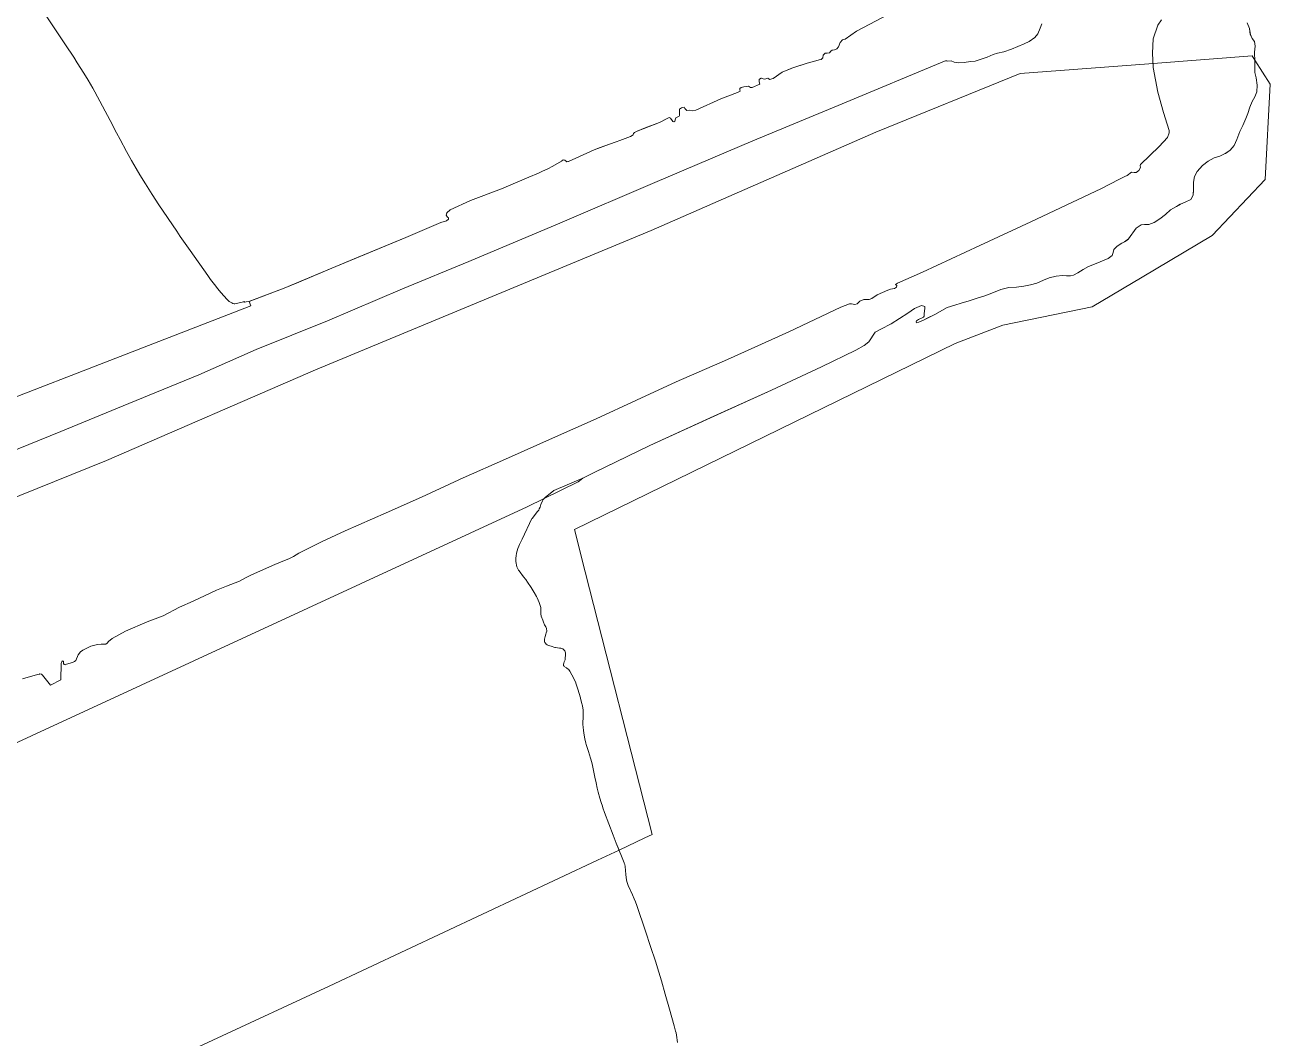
# Model space of a CAD drawing. Header units: metres. Extents: x 3 to 1027712, y 40 to 4430649.
# Drawn here: x 1024152.6 to 1024420.8, y 4423539.7 to 4423757.8 of the extents above; entities that cross this region are included whole.
import ezdxf

# ---------------------------------------------------------------- set-up
doc = ezdxf.new("R2010")
doc.units = ezdxf.units.M
doc.header["$MEASUREMENT"] = 0
for name, color, linetype, lineweight, true_color in [('Humedales_Ramsar_5_km', 7, 'Continuous', 9, 0xd0fac0), ('RN_LIC_5_km', 7, 'Continuous', 9, 0xe5f2bf), ('RN_ZEPA_5_km', 7, 'Continuous', 9, 0xc2d3f2)]:
    doc.layers.add(name, color=color, linetype=linetype, lineweight=lineweight, true_color=true_color)

msp = doc.modelspace()

# ---------------------------------------------------------------- linework, layer by layer
at = {"layer": 'Humedales_Ramsar_5_km'}
for points in [[(1024152.08, 4423617.03), (1024155.29, 4423617.97), (1024155.72, 4423618.07), (1024155.79, 4423618.1), (1024156.19, 4423618.04), (1024156.43, 4423617.81), (1024158.13, 4423615.64), (1024160.38, 4423616.78), (1024160.41, 4423620.35), (1024160.64, 4423620.88), (1024160.71, 4423620.86), (1024160.91, 4423620.83), (1024160.95, 4423620.32), (1024161.08, 4423620.09), (1024161.26, 4423620.06), (1024161.6, 4423620.16), (1024162.85, 4423620.52), (1024163.32, 4423620.73), (1024163.56, 4423620.98), (1024164.09, 4423622.17), (1024164.6, 4423622.87), (1024165.09, 4423623.17), (1024166.8, 4423624.04), (1024168.24, 4423624.44), (1024169.01, 4423624.53), (1024169.5, 4423624.49), (1024170.02, 4423624.53), (1024170.34, 4423624.69), (1024170.6, 4423625.07), (1024171.43, 4423625.69), (1024174.25, 4423627.33), (1024178.97, 4423629.31), (1024182.39, 4423630.6), (1024185.92, 4423632.45), (1024188.83, 4423633.75), (1024193.88, 4423636.09), (1024196.06, 4423637), (1024198.84, 4423638.08), (1024200.1, 4423638.76), (1024201.24, 4423639.33), (1024205.95, 4423641.47), (1024207.82, 4423642.24), (1024208.74, 4423642.6), (1024209.58, 4423642.95), (1024210.46, 4423643.38), (1024211.64, 4423644.08), (1024216.5, 4423646.52), (1024221.61, 4423648.9), (1024230.44, 4423652.78), (1024238.04, 4423656.17), (1024242.08, 4423658.05), (1024246.04, 4423659.89), (1024246.37, 4423660.04), (1024256.79, 4423664.59), (1024265.61, 4423668.57), (1024275.66, 4423673.02), (1024284.36, 4423677.07), (1024292.92, 4423680.96), (1024303.97, 4423685.8), (1024317.16, 4423691.75), (1024328.37, 4423697.04), (1024330.24, 4423697.76), (1024330.68, 4423697.78), (1024331.39, 4423697.61), (1024331.84, 4423697.76), (1024332.47, 4423698.36), (1024333.33, 4423698.68), (1024333.93, 4423698.69), (1024334.49, 4423698.75), (1024335.02, 4423698.92), (1024336.18, 4423699.7), (1024338.49, 4423700.76), (1024339.06, 4423700.92), (1024339.89, 4423701.09), (1024340.31, 4423701.38), (1024340.4, 4423701.72), (1024340.12, 4423701.98), (1024340.53, 4423702.24), (1024345.97, 4423704.6), (1024358.3, 4423710.33), (1024369.25, 4423715.45), (1024384.47, 4423722.6), (1024388.22, 4423724.54), (1024389.49, 4423725.18), (1024390.04, 4423725.42), (1024390.98, 4423726.1), (1024391.51, 4423726.03), (1024391.93, 4423726.06), (1024392.53, 4423726.5), (1024392.91, 4423727.11), (1024392.81, 4423727.56), (1024392.92, 4423727.79), (1024396.93, 4423731.63), (1024398.7, 4423733.57), (1024399.08, 4423734.6), (1024399.08, 4423735.08), (1024398.66, 4423736.46), (1024397.86, 4423738.96), (1024396.65, 4423743.33), (1024395.64, 4423748.69), (1024395.6, 4423749.56), (1024416.95, 4423751.18), (1024417.53, 4423750.26), (1024417.55, 4423749.94), (1024417.51, 4423748.9), (1024417.52, 4423747.62), (1024417.8, 4423746.44), (1024418.01, 4423744.87), (1024417.97, 4423743.4), (1024417.52, 4423742.34), (1024416.92, 4423741.32), (1024416.47, 4423740.1), (1024415.98, 4423738.79), (1024415.6, 4423737.68), (1024414.93, 4423736.16), (1024414.31, 4423734.86), (1024413.64, 4423733.19), (1024413.08, 4423731.9), (1024412.72, 4423731.47), (1024412.18, 4423730.85), (1024411.24, 4423730.19), (1024411.15, 4423730.13), (1024409.97, 4423729.58), (1024408.74, 4423729.24), (1024407.48, 4423728.54), (1024406.24, 4423727.54), (1024405.11, 4423726.31), (1024404.53, 4423725.23), (1024404.28, 4423723.97), (1024404.31, 4423722.54), (1024404.29, 4423722.22), (1024404.21, 4423721.17), (1024403.74, 4423720.24), (1024402.54, 4423719.68), (1024401.52, 4423719.27), (1024401.47, 4423719.23), (1024400.62, 4423718.72), (1024399.35, 4423718.01), (1024398.25, 4423717.02), (1024397.08, 4423716.07), (1024395.81, 4423715.27), (1024394.71, 4423714.84), (1024393.74, 4423714.84), (1024393.06, 4423714.78), (1024391.98, 4423714.08), (1024390.33, 4423711.75), (1024390.23, 4423711.67), (1024389.47, 4423711.1), (1024388.86, 4423710.82), (1024387.84, 4423710.22), (1024387.17, 4423709.51), (1024386.99, 4423708.86), (1024386.77, 4423708.18), (1024385.96, 4423707.52), (1024383.37, 4423706.5), (1024381.72, 4423705.82), (1024380.57, 4423705.17), (1024379.43, 4423704.43), (1024378.48, 4423703.94), (1024377.83, 4423703.78), (1024376.98, 4423703.8), (1024376.93, 4423703.81), (1024376.09, 4423703.87), (1024374.73, 4423703.73), (1024373.25, 4423703.37), (1024372.01, 4423702.86), (1024370.57, 4423702.2), (1024369.24, 4423701.9), (1024367.75, 4423701.62), (1024366.17, 4423701.38), (1024364.53, 4423701.27), (1024362.85, 4423700.86), (1024361.26, 4423700.23), (1024359.39, 4423699.53), (1024357.71, 4423699.01), (1024355.99, 4423698.43), (1024354.26, 4423697.9), (1024352.94, 4423697.51), (1024351.26, 4423696.96), (1024348.61, 4423695.51), (1024346.98, 4423694.67), (1024346.31, 4423694.32), (1024345.17, 4423693.82), (1024344.63, 4423693.69), (1024344.56, 4423693.88), (1024344.65, 4423694.04), (1024344.68, 4423694.1), (1024345.1, 4423694.38), (1024346.14, 4423694.94), (1024346.31, 4423695.14), (1024346.33, 4423695.62), (1024346.46, 4423696.85), (1024346.41, 4423697.24), (1024345.76, 4423697.43), (1024344.19, 4423696.78), (1024342.81, 4423695.78), (1024339.22, 4423693.45), (1024336.99, 4423692.32), (1024335.76, 4423691.7), (1024334.38, 4423689.58), (1024333.41, 4423688.81), (1024331.61, 4423687.83), (1024324.16, 4423684.24), (1024313.43, 4423679.22), (1024301.04, 4423673.6), (1024287.21, 4423667.31), (1024275.22, 4423661.43), (1024272.75, 4423660.26), (1024266.51, 4423657.57), (1024264.67, 4423656.07), (1024264.64, 4423656.05), (1024264.44, 4423655.84), (1024264.27, 4423655.62), (1024264.12, 4423655.37), (1024263.77, 4423654.55), (1024263.56, 4423653.99), (1024263.41, 4423653.63), (1024263.27, 4423653.37), (1024263.05, 4423653.04), (1024261.86, 4423651.58), (1024261.83, 4423651.53), (1024259.69, 4423647.12), (1024259.12, 4423645.93), (1024258.99, 4423645.63), (1024258.8, 4423645.13), (1024258.64, 4423644.62), (1024258.51, 4423644.1), (1024258.41, 4423643.49), (1024258.34, 4423642.98), (1024258.32, 4423642.67), (1024258.34, 4423642.29), (1024258.39, 4423641.91), (1024258.48, 4423641.53), (1024258.6, 4423641.16), (1024258.73, 4423640.87), (1024258.96, 4423640.45), (1024259.07, 4423640.28), (1024260.02, 4423639.01), (1024260.47, 4423638.43), (1024260.89, 4423637.83), (1024261.63, 4423636.67), (1024262.27, 4423635.64), (1024262.78, 4423634.75), (1024262.92, 4423634.48), (1024263.18, 4423633.94), (1024263.37, 4423633.46), (1024263.59, 4423632.83), (1024263.71, 4423632.4), (1024263.75, 4423632.21), (1024263.76, 4423631.6), (1024263.74, 4423631.16), (1024263.75, 4423630.94), (1024263.81, 4423630.62), (1024263.83, 4423630.54), (1024264.14, 4423629.66), (1024264.3, 4423629.22), (1024264.55, 4423628.68), (1024264.79, 4423628.21), (1024264.93, 4423627.88), (1024264.99, 4423627.68), (1024265.02, 4423627.5), (1024265.01, 4423627.31), (1024264.92, 4423626.97), (1024264.8, 4423626.63), (1024264.67, 4423626.14), (1024264.56, 4423625.59), (1024264.52, 4423625.34), (1024264.52, 4423625.15), (1024264.55, 4423624.97), (1024264.6, 4423624.84), (1024264.71, 4423624.68), (1024264.9, 4423624.5), (1024265.12, 4423624.34), (1024265.36, 4423624.22), (1024265.93, 4423624.03), (1024266.77, 4423623.8), (1024266.88, 4423623.77), (1024267.34, 4423623.7), (1024267.76, 4423623.66), (1024268.05, 4423623.61), (1024268.28, 4423623.54), (1024268.45, 4423623.46), (1024268.67, 4423623.31), (1024268.78, 4423623.2), (1024268.9, 4423623.04), (1024268.98, 4423622.86), (1024269.04, 4423622.62), (1024269.06, 4423622.35), (1024268.97, 4423621.24), (1024268.96, 4423621.14), (1024268.78, 4423620.66), (1024268.67, 4423620.41), (1024268.6, 4423620.2), (1024268.59, 4423620.08), (1024268.62, 4423619.92), (1024268.68, 4423619.8), (1024268.77, 4423619.69), (1024269.23, 4423619.37), (1024269.5, 4423619.2), (1024269.66, 4423619.08), (1024269.82, 4423618.89), (1024269.97, 4423618.65), (1024270.44, 4423617.87), (1024270.73, 4423617.37), (1024270.95, 4423616.92), (1024271.17, 4423616.39), (1024271.35, 4423615.85), (1024271.7, 4423614.79), (1024272.26, 4423612.94), (1024272.27, 4423612.9), (1024272.52, 4423611.96), (1024272.69, 4423611.22), (1024272.79, 4423610.68), (1024272.83, 4423610.34), (1024272.86, 4423610), (1024272.83, 4423608.54), (1024272.79, 4423607.75), (1024272.79, 4423607.18), (1024272.83, 4423606.62), (1024272.93, 4423605.89), (1024273.08, 4423604.92), (1024273.22, 4423604.14), (1024273.44, 4423603.17), (1024273.51, 4423602.91), (1024273.98, 4423601.36), (1024274.44, 4423599.95), (1024274.71, 4423599.04), (1024274.88, 4423598.39), (1024275.4, 4423595.87), (1024275.63, 4423594.67), (1024275.9, 4423593.48), (1024276.12, 4423592.6), (1024276.47, 4423591.31), (1024276.74, 4423590.38), (1024277, 4423589.6), (1024277.12, 4423589.22), (1024277.48, 4423588.23), (1024279.32, 4423583.39), (1024279.99, 4423581.65), (1024280.59, 4423580.16), (1024275.93, 4423577.97), (1024218.12, 4423550.85), (1024168, 4423527.61)], [(1024114.11, 4423641.47), (1024170.16, 4423664.02), (1024215.23, 4423683.55), (1024248.61, 4423697.4), (1024287.52, 4423713.54), (1024335.87, 4423734.76), (1024366.97, 4423747.39), (1024390.92, 4423749.21), (1024395.6, 4423749.56), (1024395.64, 4423748.69), (1024396.65, 4423743.33), (1024397.86, 4423738.96), (1024398.66, 4423736.46), (1024399.08, 4423735.08), (1024399.08, 4423734.6), (1024398.7, 4423733.57), (1024396.93, 4423731.63), (1024392.92, 4423727.79), (1024392.81, 4423727.56), (1024392.91, 4423727.11), (1024392.53, 4423726.5), (1024391.93, 4423726.06), (1024391.51, 4423726.03), (1024390.98, 4423726.1), (1024390.04, 4423725.42), (1024389.49, 4423725.18), (1024388.22, 4423724.54), (1024384.47, 4423722.6), (1024369.25, 4423715.45), (1024358.3, 4423710.33), (1024345.97, 4423704.6), (1024340.53, 4423702.24), (1024340.12, 4423701.98), (1024340.4, 4423701.72), (1024340.31, 4423701.38), (1024339.89, 4423701.09), (1024339.06, 4423700.92), (1024338.49, 4423700.76), (1024336.18, 4423699.7), (1024335.02, 4423698.92), (1024334.49, 4423698.75), (1024333.93, 4423698.69), (1024333.33, 4423698.68), (1024332.47, 4423698.36), (1024331.84, 4423697.76), (1024331.39, 4423697.61), (1024330.68, 4423697.78), (1024330.24, 4423697.76), (1024328.37, 4423697.04), (1024317.16, 4423691.75), (1024303.97, 4423685.8), (1024292.92, 4423680.96), (1024284.36, 4423677.07), (1024275.66, 4423673.02), (1024265.61, 4423668.57), (1024256.79, 4423664.59), (1024246.37, 4423660.04), (1024246.04, 4423659.89), (1024242.08, 4423658.05), (1024238.04, 4423656.17), (1024230.44, 4423652.78), (1024221.61, 4423648.9), (1024216.5, 4423646.52), (1024211.64, 4423644.08), (1024210.46, 4423643.38), (1024209.58, 4423642.95), (1024208.74, 4423642.6), (1024207.82, 4423642.24), (1024205.95, 4423641.47), (1024201.24, 4423639.33), (1024200.1, 4423638.76), (1024198.84, 4423638.08), (1024196.06, 4423637), (1024193.88, 4423636.09), (1024188.83, 4423633.75), (1024185.92, 4423632.45), (1024182.39, 4423630.6), (1024178.97, 4423629.31), (1024174.25, 4423627.33), (1024171.43, 4423625.69), (1024170.6, 4423625.07), (1024170.34, 4423624.69), (1024170.02, 4423624.53), (1024169.5, 4423624.49), (1024169.01, 4423624.53), (1024168.24, 4423624.44), (1024166.8, 4423624.04), (1024165.09, 4423623.17), (1024164.6, 4423622.87), (1024164.09, 4423622.17), (1024163.56, 4423620.98), (1024163.32, 4423620.73), (1024162.85, 4423620.52), (1024161.6, 4423620.16), (1024161.26, 4423620.06), (1024161.08, 4423620.09), (1024160.95, 4423620.32), (1024160.91, 4423620.83), (1024160.71, 4423620.86), (1024160.64, 4423620.88), (1024160.41, 4423620.35), (1024160.38, 4423616.78), (1024158.13, 4423615.64), (1024156.43, 4423617.81), (1024156.19, 4423618.04), (1024155.79, 4423618.1), (1024155.72, 4423618.07), (1024155.29, 4423617.97), (1024152.08, 4423617.03)]]:
    msp.add_lwpolyline(points, dxfattribs=at)
msp.add_lwpolyline([(1024419.78, 4423724.57), (1024408.35, 4423712.49), (1024393.25, 4423703.53), (1024382.48, 4423697.14), (1024363.27, 4423693.22), (1024352.96, 4423689.22), (1024270.97, 4423649.22), (1024273.3, 4423640.04), (1024287.68, 4423583.48), (1024286.15, 4423582.77), (1024280.59, 4423580.16), (1024279.99, 4423581.65), (1024279.32, 4423583.39), (1024277.48, 4423588.23), (1024277.12, 4423589.22), (1024277, 4423589.6), (1024276.74, 4423590.38), (1024276.47, 4423591.31), (1024276.12, 4423592.6), (1024275.9, 4423593.48), (1024275.63, 4423594.67), (1024275.4, 4423595.87), (1024274.88, 4423598.39), (1024274.71, 4423599.04), (1024274.44, 4423599.95), (1024273.98, 4423601.36), (1024273.51, 4423602.91), (1024273.44, 4423603.17), (1024273.22, 4423604.14), (1024273.08, 4423604.92), (1024272.93, 4423605.89), (1024272.83, 4423606.62), (1024272.79, 4423607.18), (1024272.79, 4423607.75), (1024272.83, 4423608.54), (1024272.86, 4423610), (1024272.83, 4423610.34), (1024272.79, 4423610.68), (1024272.69, 4423611.22), (1024272.52, 4423611.96), (1024272.27, 4423612.9), (1024272.26, 4423612.94), (1024271.7, 4423614.79), (1024271.35, 4423615.85), (1024271.17, 4423616.39), (1024270.95, 4423616.92), (1024270.73, 4423617.37), (1024270.44, 4423617.87), (1024269.97, 4423618.65), (1024269.82, 4423618.89), (1024269.66, 4423619.08), (1024269.5, 4423619.2), (1024269.23, 4423619.37), (1024268.77, 4423619.69), (1024268.68, 4423619.8), (1024268.62, 4423619.92), (1024268.59, 4423620.08), (1024268.6, 4423620.2), (1024268.67, 4423620.41), (1024268.78, 4423620.66), (1024268.96, 4423621.14), (1024268.97, 4423621.24), (1024269.06, 4423622.35), (1024269.04, 4423622.62), (1024268.98, 4423622.86), (1024268.9, 4423623.04), (1024268.78, 4423623.2), (1024268.67, 4423623.31), (1024268.45, 4423623.46), (1024268.28, 4423623.54), (1024268.05, 4423623.61), (1024267.76, 4423623.66), (1024267.34, 4423623.7), (1024266.88, 4423623.77), (1024266.77, 4423623.8), (1024265.93, 4423624.03), (1024265.36, 4423624.22), (1024265.12, 4423624.34), (1024264.9, 4423624.5), (1024264.71, 4423624.68), (1024264.6, 4423624.84), (1024264.55, 4423624.97), (1024264.52, 4423625.15), (1024264.52, 4423625.34), (1024264.56, 4423625.59), (1024264.67, 4423626.14), (1024264.8, 4423626.63), (1024264.92, 4423626.97), (1024265.01, 4423627.31), (1024265.02, 4423627.5), (1024264.99, 4423627.68), (1024264.93, 4423627.88), (1024264.79, 4423628.21), (1024264.55, 4423628.68), (1024264.3, 4423629.22), (1024264.14, 4423629.66), (1024263.83, 4423630.54), (1024263.81, 4423630.62), (1024263.75, 4423630.94), (1024263.74, 4423631.16), (1024263.76, 4423631.6), (1024263.75, 4423632.21), (1024263.71, 4423632.4), (1024263.59, 4423632.83), (1024263.37, 4423633.46), (1024263.18, 4423633.94), (1024262.92, 4423634.48), (1024262.78, 4423634.75), (1024262.27, 4423635.64), (1024261.63, 4423636.67), (1024260.89, 4423637.83), (1024260.47, 4423638.43), (1024260.02, 4423639.01), (1024259.07, 4423640.28), (1024258.96, 4423640.45), (1024258.73, 4423640.87), (1024258.6, 4423641.16), (1024258.48, 4423641.53), (1024258.39, 4423641.91), (1024258.34, 4423642.29), (1024258.32, 4423642.67), (1024258.34, 4423642.98), (1024258.41, 4423643.49), (1024258.51, 4423644.1), (1024258.64, 4423644.62), (1024258.8, 4423645.13), (1024258.99, 4423645.63), (1024259.12, 4423645.93), (1024259.69, 4423647.12), (1024261.83, 4423651.53), (1024261.86, 4423651.58), (1024263.05, 4423653.04), (1024263.27, 4423653.37), (1024263.41, 4423653.63), (1024263.56, 4423653.99), (1024263.77, 4423654.55), (1024264.12, 4423655.37), (1024264.27, 4423655.62), (1024264.44, 4423655.84), (1024264.64, 4423656.05), (1024264.67, 4423656.07), (1024266.51, 4423657.57), (1024272.75, 4423660.26), (1024275.22, 4423661.43), (1024287.21, 4423667.31), (1024301.04, 4423673.6), (1024313.43, 4423679.22), (1024324.16, 4423684.24), (1024331.61, 4423687.83), (1024333.41, 4423688.81), (1024334.38, 4423689.58), (1024335.76, 4423691.7), (1024336.99, 4423692.32), (1024339.22, 4423693.45), (1024342.81, 4423695.78), (1024344.19, 4423696.78), (1024345.76, 4423697.43), (1024346.41, 4423697.24), (1024346.46, 4423696.85), (1024346.33, 4423695.62), (1024346.31, 4423695.14), (1024346.14, 4423694.94), (1024345.1, 4423694.38), (1024344.68, 4423694.1), (1024344.65, 4423694.04), (1024344.56, 4423693.88), (1024344.63, 4423693.69), (1024345.17, 4423693.82), (1024346.31, 4423694.32), (1024346.98, 4423694.67), (1024348.61, 4423695.51), (1024351.26, 4423696.96), (1024352.94, 4423697.51), (1024354.26, 4423697.9), (1024355.99, 4423698.43), (1024357.71, 4423699.01), (1024359.39, 4423699.53), (1024361.26, 4423700.23), (1024362.85, 4423700.86), (1024364.53, 4423701.27), (1024366.17, 4423701.38), (1024367.75, 4423701.62), (1024369.24, 4423701.9), (1024370.57, 4423702.2), (1024372.01, 4423702.86), (1024373.25, 4423703.37), (1024374.73, 4423703.73), (1024376.09, 4423703.87), (1024376.93, 4423703.81), (1024376.98, 4423703.8), (1024377.83, 4423703.78), (1024378.48, 4423703.94), (1024379.43, 4423704.43), (1024380.57, 4423705.17), (1024381.72, 4423705.82), (1024383.37, 4423706.5), (1024385.96, 4423707.52), (1024386.77, 4423708.18), (1024386.99, 4423708.86), (1024387.17, 4423709.51), (1024387.84, 4423710.22), (1024388.86, 4423710.82), (1024389.47, 4423711.1), (1024390.23, 4423711.67), (1024390.33, 4423711.75), (1024391.98, 4423714.08), (1024393.06, 4423714.78), (1024393.74, 4423714.84), (1024394.71, 4423714.84), (1024395.81, 4423715.27), (1024397.08, 4423716.07), (1024398.25, 4423717.02), (1024399.35, 4423718.01), (1024400.62, 4423718.72), (1024401.47, 4423719.23), (1024401.52, 4423719.27), (1024402.54, 4423719.68), (1024403.74, 4423720.24), (1024404.21, 4423721.17), (1024404.29, 4423722.22), (1024404.31, 4423722.54), (1024404.28, 4423723.97), (1024404.53, 4423725.23), (1024405.11, 4423726.31), (1024406.24, 4423727.54), (1024407.48, 4423728.54), (1024408.74, 4423729.24), (1024409.97, 4423729.58), (1024411.15, 4423730.13), (1024411.24, 4423730.19), (1024412.18, 4423730.85), (1024412.72, 4423731.47), (1024413.08, 4423731.9), (1024413.64, 4423733.19), (1024414.31, 4423734.86), (1024414.93, 4423736.16), (1024415.6, 4423737.68), (1024415.98, 4423738.79), (1024416.47, 4423740.1), (1024416.92, 4423741.32), (1024417.52, 4423742.34), (1024417.97, 4423743.4), (1024418.01, 4423744.87), (1024417.8, 4423746.44), (1024417.52, 4423747.62), (1024417.51, 4423748.9), (1024417.55, 4423749.94), (1024417.53, 4423750.26), (1024420.81, 4423745.07)], close=True, dxfattribs=at)
at = {"layer": 'RN_LIC_5_km'}
for points in [[(1024033.02, 4423632.16), (1024201.24, 4423697.32), (1024200.9, 4423698.32), (1024208.45, 4423701.17), (1024211.61, 4423702.48), (1024218.72, 4423705.45), (1024234.69, 4423712.04), (1024242.22, 4423715.3), (1024243.41, 4423715.63), (1024243.86, 4423715.98), (1024243.88, 4423716.3), (1024243.64, 4423716.46), (1024243.38, 4423716.86), (1024243.42, 4423717.04), (1024243.5, 4423717.35), (1024244.18, 4423718.03), (1024248.56, 4423720.02), (1024255.24, 4423722.52), (1024261.14, 4423725.09), (1024263.25, 4423725.95), (1024264.13, 4423726.32), (1024265.27, 4423726.87), (1024266.31, 4423727.4), (1024268.16, 4423728.48), (1024268.56, 4423728.78), (1024268.91, 4423728.72), (1024269.37, 4423728.36), (1024269.55, 4423728.4), (1024269.72, 4423728.44), (1024271.29, 4423729.15), (1024275.21, 4423730.94), (1024276.53, 4423731.44), (1024278.5, 4423732.17), (1024279.98, 4423732.65), (1024280.74, 4423732.99), (1024283.08, 4423733.85), (1024283.63, 4423734.14), (1024283.66, 4423734.45), (1024283.84, 4423734.61), (1024283.92, 4423734.69), (1024284.47, 4423734.98), (1024286.23, 4423735.65), (1024289.31, 4423736.82), (1024291.12, 4423737.78), (1024291.36, 4423737.9), (1024291.38, 4423737.89), (1024291.69, 4423737.76), (1024292.05, 4423737.25), (1024292.16, 4423737.03), (1024292.39, 4423737), (1024292.58, 4423737.15), (1024292.74, 4423737.62), (1024292.78, 4423737.83), (1024293.08, 4423738.01), (1024293.51, 4423738.16), (1024293.62, 4423738.35), (1024293.59, 4423738.85), (1024293.58, 4423739.73), (1024294.01, 4423739.98), (1024294.62, 4423740.13), (1024294.77, 4423739.85), (1024295.1, 4423739.51), (1024295.21, 4423739.39), (1024295.84, 4423739.51), (1024296.31, 4423739.36), (1024297.14, 4423739.52), (1024302.53, 4423741.9), (1024306.08, 4423743.29), (1024306.69, 4423743.59), (1024306.62, 4423743.86), (1024306.61, 4423744.13), (1024306.88, 4423744.35), (1024307.48, 4423744.54), (1024308.5, 4423744.62), (1024308.91, 4423744.36), (1024309.26, 4423744.34), (1024310.91, 4423745.11), (1024310.77, 4423745.57), (1024310.75, 4423746.11), (1024311.05, 4423746.29), (1024311.18, 4423746.37), (1024311.24, 4423746.35), (1024311.59, 4423746.25), (1024312, 4423746.17), (1024312.62, 4423746.41), (1024312.84, 4423746.25), (1024312.98, 4423746.11), (1024313.77, 4423746.33), (1024315.7, 4423747.65), (1024317.68, 4423748.48), (1024317.78, 4423748.52), (1024318.84, 4423748.86), (1024321.12, 4423749.6), (1024322.97, 4423750.12), (1024323.71, 4423750.29), (1024324.14, 4423750.43), (1024324.47, 4423750.75), (1024324.58, 4423751.31), (1024325.01, 4423751.77), (1024325.4, 4423751.78), (1024325.89, 4423751.83), (1024326.18, 4423752.18), (1024326.47, 4423752.43), (1024326.97, 4423752.48), (1024327.48, 4423752.66), (1024327.84, 4423753.1), (1024328.18, 4423754.08), (1024328.72, 4423754.66), (1024329.27, 4423754.81), (1024331.74, 4423756.51), (1024338.72, 4423760.18)], [(1024338.72, 4423760.18), (1024331.74, 4423756.51), (1024329.27, 4423754.81), (1024328.72, 4423754.66), (1024328.18, 4423754.08), (1024327.84, 4423753.1), (1024327.48, 4423752.66), (1024326.97, 4423752.48), (1024326.47, 4423752.43), (1024326.18, 4423752.18), (1024325.89, 4423751.83), (1024325.4, 4423751.78), (1024325.01, 4423751.77), (1024324.58, 4423751.31), (1024324.47, 4423750.75), (1024324.14, 4423750.43), (1024323.71, 4423750.29), (1024322.97, 4423750.12), (1024321.12, 4423749.6), (1024318.84, 4423748.86), (1024317.78, 4423748.52), (1024317.68, 4423748.48), (1024315.7, 4423747.65), (1024313.77, 4423746.33), (1024312.98, 4423746.11), (1024312.84, 4423746.25), (1024312.62, 4423746.41), (1024312, 4423746.17), (1024311.59, 4423746.25), (1024311.24, 4423746.35), (1024311.18, 4423746.37), (1024311.05, 4423746.29), (1024310.75, 4423746.11), (1024310.77, 4423745.57), (1024310.91, 4423745.11), (1024309.26, 4423744.34), (1024308.91, 4423744.36), (1024308.5, 4423744.62), (1024307.48, 4423744.54), (1024306.88, 4423744.35), (1024306.61, 4423744.13), (1024306.62, 4423743.86), (1024306.69, 4423743.59), (1024306.08, 4423743.29), (1024302.53, 4423741.9), (1024297.14, 4423739.52), (1024296.31, 4423739.36), (1024295.84, 4423739.51), (1024295.21, 4423739.39), (1024295.1, 4423739.51), (1024294.77, 4423739.85), (1024294.62, 4423740.13), (1024294.01, 4423739.98), (1024293.58, 4423739.73), (1024293.59, 4423738.85), (1024293.62, 4423738.35), (1024293.51, 4423738.16), (1024293.08, 4423738.01), (1024292.78, 4423737.83), (1024292.74, 4423737.62), (1024292.58, 4423737.15), (1024292.39, 4423737), (1024292.16, 4423737.03), (1024292.05, 4423737.25), (1024291.69, 4423737.76), (1024291.38, 4423737.89), (1024291.36, 4423737.9), (1024291.12, 4423737.78), (1024289.31, 4423736.82), (1024286.23, 4423735.65), (1024284.47, 4423734.98), (1024283.92, 4423734.69), (1024283.84, 4423734.61), (1024283.66, 4423734.45), (1024283.63, 4423734.14), (1024283.08, 4423733.85), (1024280.74, 4423732.99), (1024279.98, 4423732.65), (1024278.5, 4423732.17), (1024276.53, 4423731.44), (1024275.21, 4423730.94), (1024271.29, 4423729.15), (1024269.72, 4423728.44), (1024269.55, 4423728.4), (1024269.37, 4423728.36), (1024268.91, 4423728.72), (1024268.56, 4423728.78), (1024268.16, 4423728.48), (1024266.31, 4423727.4), (1024265.27, 4423726.87), (1024264.13, 4423726.32), (1024263.25, 4423725.95), (1024261.14, 4423725.09), (1024255.24, 4423722.52), (1024248.56, 4423720.02), (1024244.18, 4423718.03), (1024243.5, 4423717.35), (1024243.42, 4423717.04), (1024243.38, 4423716.86), (1024243.64, 4423716.46), (1024243.88, 4423716.3), (1024243.86, 4423715.98), (1024243.41, 4423715.63), (1024242.22, 4423715.3), (1024234.69, 4423712.04), (1024218.72, 4423705.45), (1024211.61, 4423702.48), (1024208.45, 4423701.17), (1024200.81, 4423698.29), (1024200.25, 4423698.18), (1024200, 4423698.16), (1024199.97, 4423698.16), (1024199.84, 4423698.26), (1024199.78, 4423698.24), (1024198.12, 4423697.83), (1024197.86, 4423697.79), (1024197.67, 4423697.8), (1024197.41, 4423697.86), (1024197.15, 4423697.97), (1024196.9, 4423698.11), (1024196.61, 4423698.32), (1024196.33, 4423698.56), (1024196.11, 4423698.78), (1024195.5, 4423699.43), (1024194.81, 4423700.22), (1024194.16, 4423701.02), (1024193.43, 4423701.96), (1024192.62, 4423703.05), (1024192, 4423703.91), (1024188.2, 4423709.26), (1024186.08, 4423712.31), (1024185.34, 4423713.4), (1024181.48, 4423719.12), (1024180.01, 4423721.35), (1024178.56, 4423723.61), (1024177.36, 4423725.57), (1024176.56, 4423726.91), (1024175.57, 4423728.65), (1024174.49, 4423730.6), (1024173.11, 4423733.15), (1024172.33, 4423734.61), (1024170.95, 4423737.27), (1024167.7, 4423743.47), (1024167.26, 4423744.24), (1024166.24, 4423745.95), (1024165.31, 4423747.45), (1024163.89, 4423749.69), (1024163.12, 4423750.88), (1024161.37, 4423753.57), (1024159.93, 4423755.7), (1024156.92, 4423760.26)], [(1024415.86, 4423758.3), (1024416.34, 4423757.1), (1024416.56, 4423755.79), (1024416.96, 4423754.9), (1024417.42, 4423754.27), (1024417.58, 4423753.29), (1024417.43, 4423751.99), (1024417.55, 4423749.94), (1024417.51, 4423748.9), (1024417.52, 4423747.62), (1024417.8, 4423746.44), (1024418.01, 4423744.87), (1024417.97, 4423743.4), (1024417.52, 4423742.34), (1024416.92, 4423741.32), (1024416.47, 4423740.1), (1024415.98, 4423738.79), (1024415.6, 4423737.68), (1024414.93, 4423736.16), (1024414.31, 4423734.86), (1024413.64, 4423733.19), (1024413.08, 4423731.9), (1024412.72, 4423731.47), (1024412.18, 4423730.85), (1024411.24, 4423730.19), (1024411.15, 4423730.13), (1024409.97, 4423729.58), (1024408.74, 4423729.24), (1024407.48, 4423728.54), (1024406.24, 4423727.54), (1024405.11, 4423726.31), (1024404.53, 4423725.23), (1024404.28, 4423723.97), (1024404.31, 4423722.54), (1024404.29, 4423722.22), (1024404.21, 4423721.17), (1024403.74, 4423720.24), (1024402.54, 4423719.68), (1024401.52, 4423719.27), (1024401.47, 4423719.23), (1024400.62, 4423718.72), (1024399.35, 4423718.01), (1024398.25, 4423717.02), (1024397.08, 4423716.07), (1024395.81, 4423715.27), (1024394.71, 4423714.84), (1024393.74, 4423714.84), (1024393.06, 4423714.78), (1024391.98, 4423714.08), (1024390.33, 4423711.75), (1024390.23, 4423711.67), (1024389.47, 4423711.1), (1024388.86, 4423710.82), (1024387.84, 4423710.22), (1024387.17, 4423709.51), (1024386.99, 4423708.86), (1024386.77, 4423708.18), (1024385.96, 4423707.52), (1024383.37, 4423706.5), (1024381.72, 4423705.82), (1024380.57, 4423705.17), (1024379.43, 4423704.43), (1024378.48, 4423703.94), (1024377.83, 4423703.78), (1024376.98, 4423703.8), (1024376.93, 4423703.81), (1024376.09, 4423703.87), (1024374.73, 4423703.73), (1024373.25, 4423703.37), (1024372.01, 4423702.86), (1024370.57, 4423702.2), (1024369.24, 4423701.9), (1024367.75, 4423701.62), (1024366.17, 4423701.38), (1024364.53, 4423701.27), (1024362.85, 4423700.86), (1024361.26, 4423700.23), (1024359.39, 4423699.53), (1024357.71, 4423699.01), (1024355.99, 4423698.43), (1024354.26, 4423697.9), (1024352.94, 4423697.51), (1024351.26, 4423696.96), (1024348.61, 4423695.51), (1024346.98, 4423694.67), (1024346.31, 4423694.32), (1024345.17, 4423693.82), (1024344.63, 4423693.69), (1024344.56, 4423693.88), (1024344.65, 4423694.04), (1024344.68, 4423694.1), (1024345.1, 4423694.38), (1024346.14, 4423694.94), (1024346.31, 4423695.14), (1024346.33, 4423695.62), (1024346.47, 4423696.85), (1024346.41, 4423697.24), (1024345.76, 4423697.43), (1024344.19, 4423696.78), (1024342.81, 4423695.78), (1024339.22, 4423693.45), (1024336.99, 4423692.32), (1024335.76, 4423691.7), (1024334.38, 4423689.58), (1024333.41, 4423688.81), (1024331.61, 4423687.83), (1024324.16, 4423684.24), (1024313.43, 4423679.22), (1024301.04, 4423673.6), (1024287.21, 4423667.31), (1024277.44, 4423662.52), (1024275.22, 4423661.43), (1024272.75, 4423660.26), (1024266.51, 4423657.57), (1024264.67, 4423656.07), (1024264.64, 4423656.05), (1024264.45, 4423655.85), (1024260.79, 4423654.07), (1024022.62, 4423544.13)], [(1024293.18, 4423538.72), (1024292.97, 4423540.29), (1024292.86, 4423540.8), (1024292.77, 4423541.16), (1024292.44, 4423542.33), (1024291.42, 4423545.93), (1024290.54, 4423549.13), (1024289.73, 4423551.99), (1024289.16, 4423553.86), (1024288.4, 4423556.24), (1024287.36, 4423559.41), (1024286.27, 4423562.72), (1024284.44, 4423568.24), (1024284.15, 4423569.02), (1024283.87, 4423569.65), (1024283.45, 4423570.53), (1024282.52, 4423572.54), (1024282.37, 4423572.94), (1024282.24, 4423573.41), (1024282.17, 4423573.78), (1024282.1, 4423574.28), (1024282.06, 4423574.9), (1024281.9, 4423576.65), (1024281.82, 4423577.02), (1024281.71, 4423577.37), (1024281.69, 4423577.44), (1024281.14, 4423578.82), (1024279.99, 4423581.65), (1024279.32, 4423583.39), (1024277.48, 4423588.23), (1024277.12, 4423589.22), (1024277, 4423589.6), (1024276.74, 4423590.38), (1024276.47, 4423591.31), (1024276.12, 4423592.6), (1024275.9, 4423593.48), (1024275.63, 4423594.67), (1024275.4, 4423595.87), (1024274.88, 4423598.39), (1024274.71, 4423599.04), (1024274.44, 4423599.95), (1024273.98, 4423601.36), (1024273.51, 4423602.91), (1024273.44, 4423603.17), (1024273.22, 4423604.14), (1024273.08, 4423604.92), (1024272.93, 4423605.89), (1024272.83, 4423606.62), (1024272.79, 4423607.18), (1024272.79, 4423607.75), (1024272.83, 4423608.54), (1024272.86, 4423610), (1024272.83, 4423610.34), (1024272.79, 4423610.68), (1024272.69, 4423611.22), (1024272.52, 4423611.96), (1024272.27, 4423612.9), (1024272.26, 4423612.94), (1024271.7, 4423614.79), (1024271.35, 4423615.85), (1024271.17, 4423616.39), (1024270.95, 4423616.92), (1024270.73, 4423617.37), (1024270.44, 4423617.87), (1024269.97, 4423618.65), (1024269.82, 4423618.89), (1024269.66, 4423619.08), (1024269.5, 4423619.2), (1024269.23, 4423619.37), (1024268.77, 4423619.69), (1024268.68, 4423619.8), (1024268.62, 4423619.92), (1024268.59, 4423620.08), (1024268.6, 4423620.2), (1024268.67, 4423620.41), (1024268.78, 4423620.66), (1024268.96, 4423621.14), (1024268.97, 4423621.24), (1024269.06, 4423622.35), (1024269.04, 4423622.62), (1024268.98, 4423622.86), (1024268.9, 4423623.04), (1024268.78, 4423623.2), (1024268.67, 4423623.31), (1024268.45, 4423623.46), (1024268.28, 4423623.54), (1024268.05, 4423623.61), (1024267.76, 4423623.66), (1024267.34, 4423623.7), (1024266.88, 4423623.77), (1024266.77, 4423623.8), (1024265.93, 4423624.03), (1024265.36, 4423624.22), (1024265.12, 4423624.34), (1024264.9, 4423624.5), (1024264.71, 4423624.68), (1024264.6, 4423624.84), (1024264.55, 4423624.97), (1024264.52, 4423625.15), (1024264.52, 4423625.34), (1024264.56, 4423625.59), (1024264.67, 4423626.14), (1024264.8, 4423626.63), (1024264.92, 4423626.97), (1024265.01, 4423627.31), (1024265.02, 4423627.5), (1024264.99, 4423627.68), (1024264.93, 4423627.88), (1024264.79, 4423628.21), (1024264.55, 4423628.68), (1024264.3, 4423629.22), (1024264.14, 4423629.66), (1024263.83, 4423630.54), (1024263.81, 4423630.62), (1024263.75, 4423630.94), (1024263.74, 4423631.16), (1024263.76, 4423631.6), (1024263.75, 4423632.21), (1024263.71, 4423632.4), (1024263.59, 4423632.83), (1024263.37, 4423633.46), (1024263.18, 4423633.94), (1024262.92, 4423634.48), (1024262.78, 4423634.75), (1024262.27, 4423635.64), (1024261.63, 4423636.67), (1024260.89, 4423637.83), (1024260.47, 4423638.43), (1024260.02, 4423639.01), (1024259.07, 4423640.28), (1024258.96, 4423640.45), (1024258.73, 4423640.87), (1024258.6, 4423641.16), (1024258.48, 4423641.53), (1024258.39, 4423641.91), (1024258.34, 4423642.29), (1024258.32, 4423642.67), (1024258.34, 4423642.98), (1024258.41, 4423643.49), (1024258.52, 4423644.1), (1024258.64, 4423644.62), (1024258.8, 4423645.13), (1024258.99, 4423645.63), (1024259.12, 4423645.93), (1024259.69, 4423647.12), (1024261.83, 4423651.53), (1024261.86, 4423651.58), (1024263.05, 4423653.04), (1024263.27, 4423653.37), (1024263.41, 4423653.63), (1024263.56, 4423653.99), (1024263.77, 4423654.55), (1024264.12, 4423655.37), (1024264.27, 4423655.62), (1024264.44, 4423655.84), (1024264.64, 4423656.05), (1024264.67, 4423656.07), (1024266.51, 4423657.57), (1024272.75, 4423660.26), (1024275.22, 4423661.43), (1024277.44, 4423662.52), (1024287.21, 4423667.31), (1024301.04, 4423673.6), (1024313.43, 4423679.22), (1024324.16, 4423684.24), (1024331.61, 4423687.83), (1024333.41, 4423688.81), (1024334.38, 4423689.58), (1024335.76, 4423691.7), (1024336.99, 4423692.32), (1024339.22, 4423693.45), (1024342.81, 4423695.78), (1024344.19, 4423696.78), (1024345.76, 4423697.43), (1024346.41, 4423697.24), (1024346.47, 4423696.85), (1024346.33, 4423695.62), (1024346.31, 4423695.14), (1024346.14, 4423694.94), (1024345.1, 4423694.38), (1024344.68, 4423694.1), (1024344.65, 4423694.04), (1024344.56, 4423693.88), (1024344.63, 4423693.69), (1024345.17, 4423693.82), (1024346.31, 4423694.32), (1024346.98, 4423694.67), (1024348.61, 4423695.51), (1024351.26, 4423696.96), (1024352.94, 4423697.51), (1024354.26, 4423697.9), (1024355.99, 4423698.43), (1024357.71, 4423699.01), (1024359.39, 4423699.53), (1024361.26, 4423700.23), (1024362.85, 4423700.86), (1024364.53, 4423701.27), (1024366.17, 4423701.38), (1024367.75, 4423701.62), (1024369.24, 4423701.9), (1024370.57, 4423702.2), (1024372.01, 4423702.86), (1024373.25, 4423703.37), (1024374.73, 4423703.73), (1024376.09, 4423703.87), (1024376.93, 4423703.81), (1024376.98, 4423703.8), (1024377.83, 4423703.78), (1024378.48, 4423703.94), (1024379.43, 4423704.43), (1024380.57, 4423705.17), (1024381.72, 4423705.82), (1024383.37, 4423706.5), (1024385.96, 4423707.52), (1024386.77, 4423708.18), (1024386.99, 4423708.86), (1024387.17, 4423709.51), (1024387.84, 4423710.22), (1024388.86, 4423710.82), (1024389.47, 4423711.1), (1024390.23, 4423711.67), (1024390.33, 4423711.75), (1024391.98, 4423714.08), (1024393.06, 4423714.78), (1024393.74, 4423714.84), (1024394.71, 4423714.84), (1024395.81, 4423715.27), (1024397.08, 4423716.07), (1024398.25, 4423717.02), (1024399.35, 4423718.01), (1024400.62, 4423718.72), (1024401.47, 4423719.23), (1024401.52, 4423719.27), (1024402.54, 4423719.68), (1024403.74, 4423720.24), (1024404.21, 4423721.17), (1024404.29, 4423722.22), (1024404.31, 4423722.54), (1024404.28, 4423723.97), (1024404.53, 4423725.23), (1024405.11, 4423726.31), (1024406.24, 4423727.54), (1024407.48, 4423728.54), (1024408.74, 4423729.24), (1024409.97, 4423729.58), (1024411.15, 4423730.13), (1024411.24, 4423730.19), (1024412.18, 4423730.85), (1024412.72, 4423731.47), (1024413.08, 4423731.9), (1024413.64, 4423733.19), (1024414.31, 4423734.86), (1024414.93, 4423736.16), (1024415.6, 4423737.68), (1024415.98, 4423738.79), (1024416.47, 4423740.1), (1024416.92, 4423741.32), (1024417.52, 4423742.34), (1024417.97, 4423743.4), (1024418.01, 4423744.87), (1024417.8, 4423746.44), (1024417.52, 4423747.62), (1024417.51, 4423748.9), (1024417.55, 4423749.94), (1024417.43, 4423751.99), (1024417.58, 4423753.29), (1024417.42, 4423754.27), (1024416.96, 4423754.9), (1024416.56, 4423755.79), (1024416.34, 4423757.1), (1024415.86, 4423758.3)]]:
    msp.add_lwpolyline(points, dxfattribs=at)
at = {"layer": 'RN_ZEPA_5_km'}
for points in [[(1024033.02, 4423632.16), (1024201.24, 4423697.32), (1024200.9, 4423698.32), (1024208.45, 4423701.17), (1024218.72, 4423705.45), (1024234.69, 4423712.04), (1024242.22, 4423715.3), (1024243.41, 4423715.63), (1024243.86, 4423715.98), (1024243.88, 4423716.3), (1024243.64, 4423716.46), (1024243.38, 4423716.86), (1024243.42, 4423717.04), (1024243.5, 4423717.35), (1024244.18, 4423718.03), (1024248.56, 4423720.02), (1024255.24, 4423722.52), (1024261.14, 4423725.09), (1024263.25, 4423725.95), (1024264.13, 4423726.32), (1024265.27, 4423726.87), (1024266.31, 4423727.4), (1024268.16, 4423728.48), (1024268.56, 4423728.78), (1024268.91, 4423728.72), (1024269.37, 4423728.36), (1024269.55, 4423728.4), (1024269.72, 4423728.44), (1024271.29, 4423729.15), (1024275.21, 4423730.94), (1024276.53, 4423731.44), (1024278.5, 4423732.17), (1024279.98, 4423732.65), (1024280.74, 4423732.99), (1024283.08, 4423733.84), (1024283.63, 4423734.14), (1024283.66, 4423734.45), (1024283.84, 4423734.61), (1024283.92, 4423734.69), (1024284.47, 4423734.98), (1024286.23, 4423735.65), (1024289.31, 4423736.82), (1024291.12, 4423737.78), (1024291.36, 4423737.9), (1024291.38, 4423737.89), (1024291.69, 4423737.76), (1024292.05, 4423737.25), (1024292.16, 4423737.03), (1024292.39, 4423737), (1024292.58, 4423737.15), (1024292.74, 4423737.62), (1024292.78, 4423737.83), (1024293.08, 4423738.01), (1024293.51, 4423738.16), (1024293.62, 4423738.35), (1024293.59, 4423738.85), (1024293.58, 4423739.73), (1024294.01, 4423739.98), (1024294.62, 4423740.13), (1024294.77, 4423739.85), (1024295.1, 4423739.51), (1024295.21, 4423739.39), (1024295.84, 4423739.51), (1024296.31, 4423739.36), (1024297.14, 4423739.52), (1024302.53, 4423741.9), (1024306.08, 4423743.29), (1024306.69, 4423743.59), (1024306.62, 4423743.86), (1024306.61, 4423744.13), (1024306.88, 4423744.35), (1024307.48, 4423744.54), (1024308.5, 4423744.62), (1024308.91, 4423744.36), (1024309.26, 4423744.34), (1024310.91, 4423745.11), (1024310.77, 4423745.57), (1024310.75, 4423746.11), (1024311.05, 4423746.29), (1024311.18, 4423746.37), (1024311.24, 4423746.35), (1024311.59, 4423746.25), (1024312, 4423746.17), (1024312.62, 4423746.41), (1024312.84, 4423746.25), (1024312.98, 4423746.11), (1024313.77, 4423746.33), (1024315.7, 4423747.65), (1024317.68, 4423748.48), (1024317.78, 4423748.52), (1024318.84, 4423748.86), (1024321.12, 4423749.6), (1024322.97, 4423750.12), (1024323.71, 4423750.29), (1024324.14, 4423750.43), (1024324.47, 4423750.75), (1024324.58, 4423751.31), (1024325.01, 4423751.77), (1024325.4, 4423751.78), (1024325.89, 4423751.83), (1024326.18, 4423752.18), (1024326.47, 4423752.43), (1024326.97, 4423752.48), (1024327.48, 4423752.66), (1024327.84, 4423753.1), (1024328.18, 4423754.08), (1024328.72, 4423754.66), (1024329.27, 4423754.81), (1024331.74, 4423756.51), (1024338.72, 4423760.18)], [(1024397.41, 4423758.95), (1024396.63, 4423757.8), (1024395.64, 4423754.82), (1024395.51, 4423751.76), (1024395.64, 4423748.69), (1024396.65, 4423743.33), (1024397.86, 4423738.96), (1024398.66, 4423736.46), (1024399.08, 4423735.08), (1024399.08, 4423734.6), (1024398.7, 4423733.57), (1024396.93, 4423731.63), (1024392.92, 4423727.79), (1024392.81, 4423727.56), (1024392.91, 4423727.11), (1024392.53, 4423726.5), (1024391.93, 4423726.06), (1024391.51, 4423726.03), (1024390.98, 4423726.1), (1024390.04, 4423725.42), (1024389.49, 4423725.18), (1024388.22, 4423724.54), (1024384.47, 4423722.6), (1024369.25, 4423715.45), (1024358.3, 4423710.33), (1024345.97, 4423704.6), (1024340.53, 4423702.24), (1024340.12, 4423701.98), (1024340.4, 4423701.72), (1024340.31, 4423701.38), (1024339.89, 4423701.09), (1024339.06, 4423700.92), (1024338.49, 4423700.76), (1024336.18, 4423699.7), (1024335.02, 4423698.92), (1024334.49, 4423698.75), (1024333.93, 4423698.69), (1024333.33, 4423698.68), (1024332.47, 4423698.36), (1024331.84, 4423697.76), (1024331.39, 4423697.61), (1024330.68, 4423697.78), (1024330.24, 4423697.76), (1024328.37, 4423697.04), (1024317.16, 4423691.75), (1024303.97, 4423685.8), (1024292.92, 4423680.96), (1024284.36, 4423677.07), (1024275.66, 4423673.02), (1024265.61, 4423668.57), (1024256.79, 4423664.59), (1024246.37, 4423660.04), (1024246.04, 4423659.89), (1024238.04, 4423656.17), (1024230.44, 4423652.78), (1024221.61, 4423648.9), (1024216.5, 4423646.52), (1024211.64, 4423644.08), (1024210.46, 4423643.38), (1024209.58, 4423642.95), (1024208.74, 4423642.6), (1024207.82, 4423642.24), (1024205.95, 4423641.47), (1024201.24, 4423639.33), (1024200.1, 4423638.76), (1024198.84, 4423638.08), (1024196.06, 4423637), (1024193.88, 4423636.09), (1024188.83, 4423633.75), (1024185.92, 4423632.45), (1024182.39, 4423630.6), (1024178.97, 4423629.31), (1024174.25, 4423627.33), (1024171.43, 4423625.69), (1024170.6, 4423625.07), (1024170.34, 4423624.69), (1024170.02, 4423624.53), (1024169.5, 4423624.49), (1024169.01, 4423624.53), (1024168.24, 4423624.44), (1024166.8, 4423624.04), (1024165.08, 4423623.17), (1024164.6, 4423622.87), (1024164.09, 4423622.17), (1024163.56, 4423620.98), (1024163.32, 4423620.73), (1024162.85, 4423620.52), (1024161.6, 4423620.16), (1024161.26, 4423620.06), (1024161.08, 4423620.09), (1024160.95, 4423620.32), (1024160.91, 4423620.83), (1024160.71, 4423620.86), (1024160.64, 4423620.88), (1024160.41, 4423620.35), (1024160.38, 4423616.78), (1024158.13, 4423615.64), (1024156.42, 4423617.81), (1024156.19, 4423618.04), (1024155.79, 4423618.1), (1024155.72, 4423618.07), (1024155.29, 4423617.97), (1024152.08, 4423617.03)], [(1024338.72, 4423760.18), (1024331.74, 4423756.51), (1024329.27, 4423754.81), (1024328.72, 4423754.66), (1024328.18, 4423754.08), (1024327.84, 4423753.1), (1024327.48, 4423752.66), (1024326.97, 4423752.48), (1024326.47, 4423752.43), (1024326.18, 4423752.18), (1024325.89, 4423751.83), (1024325.4, 4423751.78), (1024325.01, 4423751.77), (1024324.58, 4423751.31), (1024324.47, 4423750.75), (1024324.14, 4423750.43), (1024323.71, 4423750.29), (1024322.97, 4423750.12), (1024321.12, 4423749.6), (1024317.78, 4423748.52), (1024315.7, 4423747.65), (1024313.77, 4423746.33), (1024312.98, 4423746.11), (1024312.84, 4423746.25), (1024312.62, 4423746.41), (1024312, 4423746.17), (1024311.59, 4423746.25), (1024311.18, 4423746.37), (1024310.75, 4423746.11), (1024310.77, 4423745.57), (1024310.91, 4423745.11), (1024309.26, 4423744.34), (1024308.91, 4423744.36), (1024308.49, 4423744.62), (1024307.48, 4423744.54), (1024306.88, 4423744.35), (1024306.61, 4423744.13), (1024306.62, 4423743.86), (1024306.69, 4423743.59), (1024306.08, 4423743.29), (1024302.53, 4423741.9), (1024297.14, 4423739.52), (1024296.31, 4423739.36), (1024295.84, 4423739.51), (1024295.21, 4423739.39), (1024294.77, 4423739.85), (1024294.62, 4423740.13), (1024294.01, 4423739.98), (1024293.58, 4423739.73), (1024293.59, 4423738.85), (1024293.62, 4423738.35), (1024293.51, 4423738.16), (1024293.08, 4423738.01), (1024292.78, 4423737.83), (1024292.74, 4423737.62), (1024292.57, 4423737.15), (1024292.39, 4423737), (1024292.16, 4423737.03), (1024292.04, 4423737.25), (1024291.69, 4423737.76), (1024291.36, 4423737.9), (1024289.31, 4423736.82), (1024284.47, 4423734.98), (1024283.92, 4423734.69), (1024283.66, 4423734.45), (1024283.63, 4423734.14), (1024283.08, 4423733.84), (1024280.74, 4423732.99), (1024279.98, 4423732.65), (1024278.5, 4423732.17), (1024275.21, 4423730.94), (1024269.72, 4423728.44), (1024269.37, 4423728.36), (1024268.91, 4423728.72), (1024268.56, 4423728.78), (1024268.16, 4423728.48), (1024266.31, 4423727.4), (1024265.27, 4423726.87), (1024264.13, 4423726.32), (1024263.25, 4423725.95), (1024261.14, 4423725.09), (1024255.24, 4423722.52), (1024248.56, 4423720.02), (1024244.18, 4423718.03), (1024243.5, 4423717.35), (1024243.38, 4423716.86), (1024243.64, 4423716.46), (1024243.88, 4423716.3), (1024243.86, 4423715.98), (1024243.41, 4423715.63), (1024242.22, 4423715.3), (1024234.69, 4423712.04), (1024224.4, 4423707.8), (1024218.72, 4423705.45), (1024208.45, 4423701.17), (1024200.81, 4423698.29), (1024200.25, 4423698.18), (1024200, 4423698.16), (1024199.97, 4423698.16), (1024199.84, 4423698.26), (1024199.78, 4423698.24), (1024198.12, 4423697.83), (1024197.86, 4423697.79), (1024197.67, 4423697.8), (1024197.41, 4423697.86), (1024197.15, 4423697.97), (1024196.9, 4423698.11), (1024196.61, 4423698.32), (1024196.33, 4423698.56), (1024196.11, 4423698.78), (1024195.5, 4423699.43), (1024194.81, 4423700.22), (1024194.16, 4423701.02), (1024193.43, 4423701.96), (1024192.62, 4423703.05), (1024192, 4423703.91), (1024188.2, 4423709.26), (1024186.08, 4423712.31), (1024185.34, 4423713.4), (1024181.48, 4423719.12), (1024180.01, 4423721.35), (1024178.56, 4423723.61), (1024177.36, 4423725.57), (1024176.56, 4423726.91), (1024175.57, 4423728.65), (1024174.49, 4423730.6), (1024173.11, 4423733.15), (1024172.33, 4423734.61), (1024170.95, 4423737.27), (1024167.7, 4423743.47), (1024167.26, 4423744.24), (1024166.24, 4423745.95), (1024165.31, 4423747.45), (1024163.89, 4423749.69), (1024163.12, 4423750.88), (1024161.37, 4423753.57), (1024159.93, 4423755.7), (1024156.92, 4423760.26)], [(1024415.86, 4423758.3), (1024416.34, 4423757.1), (1024416.56, 4423755.79), (1024416.96, 4423754.9), (1024417.42, 4423754.27), (1024417.58, 4423753.29), (1024417.43, 4423751.99), (1024417.55, 4423749.94), (1024417.51, 4423748.9), (1024417.52, 4423747.62), (1024417.8, 4423746.44), (1024418.01, 4423744.87), (1024417.97, 4423743.4), (1024417.52, 4423742.34), (1024416.92, 4423741.32), (1024416.47, 4423740.1), (1024415.98, 4423738.79), (1024415.6, 4423737.68), (1024414.93, 4423736.16), (1024414.31, 4423734.86), (1024413.64, 4423733.19), (1024413.08, 4423731.9), (1024412.72, 4423731.47), (1024412.18, 4423730.85), (1024411.24, 4423730.19), (1024411.15, 4423730.13), (1024409.97, 4423729.58), (1024408.74, 4423729.24), (1024407.48, 4423728.54), (1024406.24, 4423727.54), (1024405.11, 4423726.31), (1024404.53, 4423725.23), (1024404.28, 4423723.97), (1024404.31, 4423722.54), (1024404.29, 4423722.22), (1024404.21, 4423721.17), (1024403.74, 4423720.24), (1024402.54, 4423719.68), (1024401.52, 4423719.27), (1024401.47, 4423719.23), (1024400.62, 4423718.72), (1024399.35, 4423718.01), (1024398.25, 4423717.02), (1024397.08, 4423716.07), (1024395.81, 4423715.27), (1024394.71, 4423714.84), (1024393.74, 4423714.84), (1024393.06, 4423714.78), (1024391.98, 4423714.08), (1024390.33, 4423711.75), (1024390.23, 4423711.67), (1024389.47, 4423711.1), (1024388.86, 4423710.82), (1024387.84, 4423710.22), (1024387.17, 4423709.51), (1024386.99, 4423708.86), (1024386.77, 4423708.18), (1024385.96, 4423707.52), (1024383.37, 4423706.5), (1024381.72, 4423705.82), (1024380.57, 4423705.17), (1024379.43, 4423704.43), (1024378.48, 4423703.94), (1024377.83, 4423703.78), (1024376.98, 4423703.8), (1024376.93, 4423703.81), (1024376.09, 4423703.87), (1024374.73, 4423703.73), (1024373.25, 4423703.37), (1024372.01, 4423702.86), (1024370.57, 4423702.2), (1024369.24, 4423701.9), (1024367.75, 4423701.62), (1024366.17, 4423701.38), (1024364.53, 4423701.27), (1024362.85, 4423700.86), (1024361.26, 4423700.23), (1024359.39, 4423699.53), (1024357.71, 4423699.01), (1024355.99, 4423698.43), (1024354.26, 4423697.9), (1024352.94, 4423697.51), (1024351.26, 4423696.96), (1024348.61, 4423695.51), (1024346.98, 4423694.67), (1024346.31, 4423694.32), (1024345.17, 4423693.82), (1024344.63, 4423693.69), (1024344.56, 4423693.88), (1024344.65, 4423694.04), (1024344.68, 4423694.1), (1024345.1, 4423694.38), (1024346.14, 4423694.94), (1024346.31, 4423695.14), (1024346.33, 4423695.62), (1024346.46, 4423696.85), (1024346.41, 4423697.24), (1024345.76, 4423697.43), (1024344.19, 4423696.78), (1024342.81, 4423695.78), (1024339.22, 4423693.45), (1024336.99, 4423692.32), (1024335.76, 4423691.7), (1024334.38, 4423689.58), (1024333.41, 4423688.81), (1024331.61, 4423687.83), (1024324.16, 4423684.24), (1024313.43, 4423679.22), (1024301.04, 4423673.6), (1024287.21, 4423667.31), (1024275.22, 4423661.43), (1024272.75, 4423660.26), (1024266.51, 4423657.57), (1024264.67, 4423656.07), (1024264.64, 4423656.05), (1024264.45, 4423655.85), (1024260.79, 4423654.07), (1024022.62, 4423544.13)], [(1024144.2, 4423663.75), (1024160.32, 4423670.28), (1024174.96, 4423676.32), (1024190.06, 4423682.5), (1024202.41, 4423687.93), (1024217.81, 4423694.14), (1024233.92, 4423701), (1024248.26, 4423706.93), (1024267.81, 4423715.12), (1024288.28, 4423723.88), (1024309.38, 4423732.86), (1024328.67, 4423740.86), (1024350.65, 4423750.06), (1024350.93, 4423750.12), (1024351.18, 4423750.12), (1024351.33, 4423750.06), (1024352.12, 4423750.09), (1024352.76, 4423749.82), (1024353.61, 4423749.65), (1024354.89, 4423749.76), (1024356.3, 4423749.96), (1024357.31, 4423750.01), (1024359.9, 4423750.91), (1024361.19, 4423751.5), (1024362.12, 4423751.77), (1024363.45, 4423752.02), (1024365.11, 4423752.59), (1024367.82, 4423753.76), (1024368.95, 4423754.3), (1024370.17, 4423755.12), (1024370.75, 4423755.93), (1024371.32, 4423757.13), (1024371.65, 4423758.08)], [(1024293.18, 4423538.72), (1024292.97, 4423540.29), (1024292.86, 4423540.8), (1024292.77, 4423541.16), (1024292.44, 4423542.33), (1024291.42, 4423545.93), (1024290.54, 4423549.13), (1024289.73, 4423551.99), (1024289.16, 4423553.86), (1024288.4, 4423556.24), (1024287.36, 4423559.41), (1024286.27, 4423562.72), (1024284.44, 4423568.24), (1024284.14, 4423569.02), (1024283.87, 4423569.65), (1024283.45, 4423570.53), (1024282.52, 4423572.54), (1024282.37, 4423572.94), (1024282.24, 4423573.41), (1024282.17, 4423573.78), (1024282.1, 4423574.28), (1024282.06, 4423574.9), (1024281.9, 4423576.65), (1024281.82, 4423577.02), (1024281.71, 4423577.37), (1024281.69, 4423577.44), (1024281.13, 4423578.82), (1024279.99, 4423581.65), (1024279.32, 4423583.39), (1024277.48, 4423588.23), (1024277.12, 4423589.22), (1024277, 4423589.6), (1024276.74, 4423590.38), (1024276.47, 4423591.31), (1024276.12, 4423592.6), (1024275.9, 4423593.48), (1024275.63, 4423594.67), (1024275.4, 4423595.87), (1024274.88, 4423598.39), (1024274.71, 4423599.04), (1024274.44, 4423599.95), (1024273.98, 4423601.36), (1024273.51, 4423602.91), (1024273.44, 4423603.17), (1024273.22, 4423604.14), (1024273.08, 4423604.92), (1024272.93, 4423605.89), (1024272.83, 4423606.62), (1024272.79, 4423607.18), (1024272.79, 4423607.75), (1024272.83, 4423608.54), (1024272.86, 4423610), (1024272.83, 4423610.34), (1024272.79, 4423610.68), (1024272.69, 4423611.22), (1024272.52, 4423611.96), (1024272.27, 4423612.9), (1024272.26, 4423612.94), (1024271.7, 4423614.79), (1024271.35, 4423615.85), (1024271.17, 4423616.39), (1024270.95, 4423616.92), (1024270.73, 4423617.37), (1024270.44, 4423617.87), (1024269.97, 4423618.65), (1024269.82, 4423618.89), (1024269.66, 4423619.08), (1024269.5, 4423619.2), (1024269.23, 4423619.37), (1024268.77, 4423619.69), (1024268.68, 4423619.8), (1024268.62, 4423619.92), (1024268.59, 4423620.08), (1024268.6, 4423620.2), (1024268.67, 4423620.41), (1024268.78, 4423620.66), (1024268.96, 4423621.14), (1024268.97, 4423621.24), (1024269.06, 4423622.35), (1024269.04, 4423622.62), (1024268.98, 4423622.86), (1024268.9, 4423623.04), (1024268.78, 4423623.2), (1024268.67, 4423623.31), (1024268.45, 4423623.46), (1024268.28, 4423623.54), (1024268.05, 4423623.61), (1024267.76, 4423623.66), (1024267.34, 4423623.7), (1024266.88, 4423623.77), (1024266.77, 4423623.8), (1024265.93, 4423624.03), (1024265.36, 4423624.22), (1024265.12, 4423624.34), (1024264.9, 4423624.5), (1024264.71, 4423624.68), (1024264.6, 4423624.84), (1024264.55, 4423624.97), (1024264.52, 4423625.15), (1024264.52, 4423625.34), (1024264.56, 4423625.59), (1024264.67, 4423626.14), (1024264.8, 4423626.63), (1024264.92, 4423626.97), (1024265.01, 4423627.31), (1024265.02, 4423627.5), (1024264.99, 4423627.68), (1024264.93, 4423627.88), (1024264.79, 4423628.21), (1024264.55, 4423628.68), (1024264.3, 4423629.22), (1024264.14, 4423629.66), (1024263.83, 4423630.54), (1024263.81, 4423630.62), (1024263.75, 4423630.94), (1024263.74, 4423631.16), (1024263.76, 4423631.6), (1024263.75, 4423632.21), (1024263.71, 4423632.4), (1024263.59, 4423632.83), (1024263.37, 4423633.46), (1024263.18, 4423633.94), (1024262.92, 4423634.48), (1024262.78, 4423634.75), (1024262.27, 4423635.64), (1024261.63, 4423636.67), (1024260.89, 4423637.83), (1024260.47, 4423638.43), (1024260.02, 4423639.01), (1024259.07, 4423640.28), (1024258.96, 4423640.45), (1024258.73, 4423640.87), (1024258.6, 4423641.16), (1024258.48, 4423641.53), (1024258.39, 4423641.91), (1024258.34, 4423642.29), (1024258.32, 4423642.67), (1024258.34, 4423642.98), (1024258.41, 4423643.49), (1024258.51, 4423644.1), (1024258.64, 4423644.62), (1024258.8, 4423645.13), (1024258.99, 4423645.63), (1024259.12, 4423645.93), (1024259.69, 4423647.12), (1024261.83, 4423651.53), (1024261.86, 4423651.58), (1024263.05, 4423653.04), (1024263.27, 4423653.37), (1024263.41, 4423653.63), (1024263.56, 4423653.99), (1024263.77, 4423654.55), (1024264.12, 4423655.37), (1024264.27, 4423655.62), (1024264.44, 4423655.84), (1024264.45, 4423655.85), (1024271.79, 4423659.43), (1024272.75, 4423660.26), (1024274.67, 4423661.17), (1024275.22, 4423661.43), (1024287.21, 4423667.31), (1024301.03, 4423673.6), (1024313.43, 4423679.22), (1024324.16, 4423684.24), (1024331.61, 4423687.83), (1024333.41, 4423688.81), (1024334.38, 4423689.58), (1024335.76, 4423691.7), (1024336.99, 4423692.32), (1024339.22, 4423693.45), (1024342.81, 4423695.78), (1024344.19, 4423696.78), (1024345.76, 4423697.43), (1024346.41, 4423697.24), (1024346.46, 4423696.85), (1024346.33, 4423695.62), (1024346.31, 4423695.14), (1024346.14, 4423694.94), (1024345.1, 4423694.38), (1024344.68, 4423694.1), (1024344.56, 4423693.88), (1024344.63, 4423693.69), (1024345.17, 4423693.82), (1024346.31, 4423694.32), (1024348.61, 4423695.51), (1024351.26, 4423696.96), (1024352.94, 4423697.52), (1024354.26, 4423697.9), (1024355.99, 4423698.43), (1024357.71, 4423699.01), (1024359.39, 4423699.53), (1024361.26, 4423700.23), (1024362.85, 4423700.86), (1024364.53, 4423701.27), (1024366.17, 4423701.38), (1024367.75, 4423701.62), (1024369.24, 4423701.9), (1024370.57, 4423702.2), (1024372.01, 4423702.86), (1024373.25, 4423703.37), (1024374.73, 4423703.73), (1024376.09, 4423703.87), (1024376.93, 4423703.81), (1024377.83, 4423703.78), (1024378.48, 4423703.94), (1024379.43, 4423704.43), (1024380.57, 4423705.17), (1024381.72, 4423705.82), (1024383.37, 4423706.5), (1024385.96, 4423707.52), (1024386.77, 4423708.18), (1024386.99, 4423708.86), (1024387.17, 4423709.51), (1024387.84, 4423710.22), (1024388.86, 4423710.82), (1024389.47, 4423711.1), (1024390.33, 4423711.75), (1024391.98, 4423714.08), (1024393.06, 4423714.78), (1024393.74, 4423714.84), (1024394.71, 4423714.84), (1024395.81, 4423715.27), (1024397.08, 4423716.07), (1024398.25, 4423717.02), (1024399.35, 4423718.01), (1024400.62, 4423718.72), (1024401.52, 4423719.27), (1024402.54, 4423719.68), (1024403.74, 4423720.24), (1024404.21, 4423721.17), (1024404.31, 4423722.54), (1024404.28, 4423723.97), (1024404.53, 4423725.23), (1024405.11, 4423726.31), (1024406.24, 4423727.54), (1024407.48, 4423728.54), (1024408.74, 4423729.24), (1024409.97, 4423729.58), (1024411.15, 4423730.13), (1024412.18, 4423730.85), (1024413.08, 4423731.9), (1024413.64, 4423733.19), (1024414.31, 4423734.86), (1024414.93, 4423736.16), (1024415.6, 4423737.68), (1024415.98, 4423738.79), (1024416.47, 4423740.1), (1024416.92, 4423741.32), (1024417.52, 4423742.34), (1024417.97, 4423743.4), (1024418.01, 4423744.87), (1024417.8, 4423746.44), (1024417.52, 4423747.62), (1024417.51, 4423748.9), (1024417.55, 4423749.94), (1024417.43, 4423751.99), (1024417.58, 4423753.29), (1024417.42, 4423754.27), (1024416.96, 4423754.9), (1024416.55, 4423755.79), (1024416.34, 4423757.1), (1024415.86, 4423758.3)]]:
    msp.add_lwpolyline(points, dxfattribs=at)

doc.saveas('drawing.dxf')
